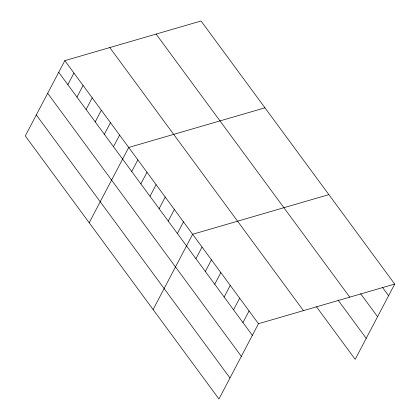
<?xml version="1.0" encoding="UTF-8"?>
<svg xmlns="http://www.w3.org/2000/svg" width="420" height="420" viewBox="0 0 420 420"><rect width="100%" height="100%" fill="white"/><g stroke="black" fill="none" stroke-linecap="round" stroke-linejoin="round"><path stroke-width="0.63" d="M64.817 60.653L25.294 135.933L218.946 399L258.468 323.72L394.706 284.067L201.054 21L64.817 60.653L258.468 323.72M67.835 84.688L73.946 73.054M76.965 97.094L83.076 85.454M86.095 109.494L92.206 97.855M95.225 121.895L101.336 110.261M104.354 134.295L110.465 122.661M113.484 146.701L119.595 135.061M89.198 222.747L128.725 147.462L264.962 107.814M131.744 171.502L137.849 159.868M140.873 183.902L146.979 172.268M150.003 196.308L156.109 184.669M159.133 208.709L165.239 197.069M168.257 221.109L174.368 209.47M177.387 233.51L183.498 221.876M153.106 309.556L192.628 234.276L328.865 194.623M195.925 258.689L202.036 247.054M205.328 271.467L211.439 259.833M214.736 284.245L220.847 272.606M224.144 297.024L230.249 285.385M233.546 309.797L239.657 298.163M242.954 322.576L249.065 310.942M394.706 284.067L355.183 359.347L316.428 306.705M382.578 287.527L388.594 295.701M360.638 293.706L377.57 316.706M156.098 34.083L349.75 297.15M337.99 300.011L366.209 338.347M109.778 47.565L303.429 310.632M58.711 72.287L252.357 335.354M47.68 93.293L241.332 356.36M36.32 114.933L229.971 377.995"/></g></svg>
